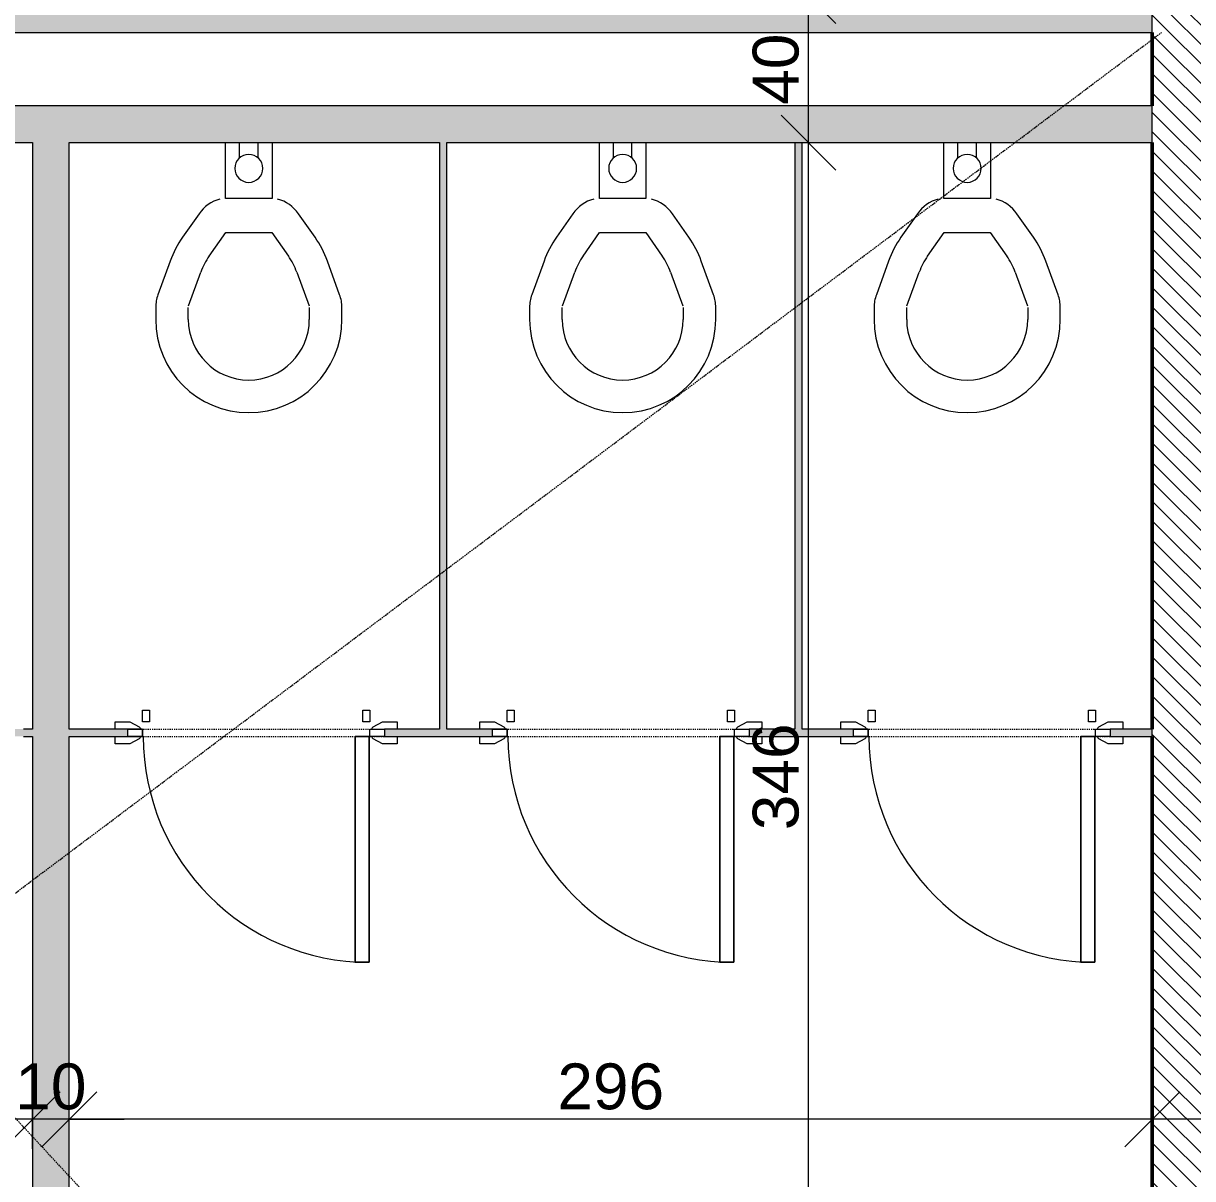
# Model space of a CAD drawing. Header units: centimetres. Extents: x -5566 to 5867, y -120 to 4683.
# Drawn here: x -4117.5 to -3798.5, y 2893.9 to 3209 of the extents above; entities that cross this region are included whole.
import ezdxf

# ---------------------------------------------------------------- set-up
doc = ezdxf.new("R2010")
doc.units = ezdxf.units.CM
doc.linetypes.add('Dash', pattern=[0.6, 0.3, -0.3])
doc.linetypes.add('Hidden_2', pattern=[0.6, 0.4, -0.2])
for name, color, linetype, lineweight in [('A-ANNO-DIMS', 211, 'Continuous', 5), ('A-DOOR', 31, 'Continuous', 13), ('A-DOOR-FRAM', 31, 'Continuous', 15), ('A-DOOR-HDLN', 31, 'Dash', 15), ('A-FLOR-OVHD', 1, 'Hidden_2', 18), ('A-WALL', 113, 'Continuous', 13), ('A-WALL-PATT', 111, 'Continuous', 20), ('I-WALL', 2, 'Continuous', 13), ('P-SANR-FIXT', 6, 'Continuous', 13)]:
    doc.layers.add(name, color=color, linetype=linetype, lineweight=lineweight)
doc.styles.add('Arial', font='arial.ttf', dxfattribs={"height": 12.5})
doc.dimstyles.new('100_200_2_5mm_Arial_cm', dxfattribs={"dimscale": 30.48, "dimtxt": 12.753242, "dimasz": 0.492126, "dimexe": 0.328084, "dimexo": 0.0625, "dimgap": 0.082021, "dimtad": 1, "dimdec": 0, "dimzin": 0, "dimdsep": 46, "dimtxsty": 'Arial', "dimblk1": 'OBLIQUE', "dimblk2": 'OBLIQUE', "dimsah": 1, "dimcen": 0.09, "dimdle": 0.328084, "dimazin": 0, "dimtfac": 1, "dimtdec": 4, "dimtix": 1, "dimtmove": 0, "dimatfit": 3, "dimfxl": 0.328084, "dimfxlon": 1, "dimtvp": 1, "dimtolj": 1, "dimtzin": 0, "dimlwd": 15, "dimlwe": 15, "dimarcsym": 2})

# ---------------------------------------------------------------- blocks, each defined once
blk = doc.blocks.new('AR_PLM_HungToilet_Handicapped _wall_ - Type 1-1220174-Level _9_00')
at = {"layer": 'P-SANR-FIXT'}
for p, q in [((60.81, 53.26), (60.81, 49.97)), ((69.7, 49.97), (69.7, 53.26)), ((102.72, 53.26), (102.72, 49.97)), ((111.61, 49.97), (111.61, 53.26)), ((73.12, 40.36), (69.78, 49.54)), ((102.64, 49.54), (99.3, 40.36)), ((61.42, 46.5), (64.76, 37.32)), ((107.66, 37.32), (111, 46.5)), ((79.93, 29.5), (75.41, 35.95)), ((97.01, 35.95), (92.5, 29.5)), ((68.13, 30.85), (72.64, 24.4)), ((92.5, 29.5), (79.93, 29.5)), ((99.78, 24.4), (104.29, 30.85)), ((79.86, 5), (79.86, 20.28)), ((79.86, 20.28), (92.56, 20.28)), ((92.56, 20.28), (92.56, 5)), ((83.67, 9.21), (83.67, 5)), ((88.75, 9.21), (88.75, 5))]:
    blk.add_line(p, q, dxfattribs=at)
for centre, radius, start, end in [((86.21, 53.26), 25.4, 90, 180), ((86.21, 53.26), 25.4, 0, 90), ((86.21, 53.26), 16.51, 90, 180), ((86.21, 53.26), 16.51, 0, 90), ((70.97, 49.97), 10.16, 180, 200), ((101.45, 49.97), 10.16, 340, 0), ((91.02, 46.87), 19.05, 200, 215), ((81.4, 46.87), 19.05, 325, 340), ((91.02, 46.87), 27.94, 200, 215), ((81.4, 46.87), 27.94, 325, 340), ((80.97, 30.23), 10.16, 215, 255), ((91.46, 30.23), 10.16, 285, 325), ((86.21, 12.05), 3.81, 0, 180), ((86.21, 12.05), 3.81, 180, 0)]:
    blk.add_arc(centre, radius, start, end, dxfattribs=at)
blk = doc.blocks.new('AR_Int_Wood_Single_Louvers - W70H210-1247912-Level _9_00')
at = {"layer": 'A-DOOR', "lineweight": 15}
for p, q in [((-31, 1), (-35, 1)), ((-31, -1), (-31, 1)), ((31, -1), (31, 1)), ((31, 1), (35, 1)), ((-35, -1), (-31, -1)), ((27, -1), (27, -62.6)), ((30.8, -1), (27, -1)), ((30.8, -62.6), (30.8, -1)), ((35, -1), (31, -1)), ((27, -62.6), (30.8, -62.6))]:
    blk.add_line(p, q, dxfattribs=at)
at = {"layer": 'A-DOOR'}
for p, q in [((27, -1), (30.8, -1)), ((27, -62.6), (27, -1)), ((30.8, -1), (30.8, -62.6)), ((30.8, -62.6), (27, -62.6))]:
    blk.add_line(p, q, dxfattribs=at)
blk.add_arc((30.8, -1), 61.6, 180, 270, dxfattribs=at)
at = {"layer": 'A-DOOR-FRAM'}
for p, q in [((-31, 6.2), (-29.1, 6.2)), ((-31, 3), (-31, 6.2)), ((-29.1, 6.2), (-29.1, 3)), ((29.1, 6.2), (31, 6.2)), ((29.1, 3), (29.1, 6.2)), ((31, 6.2), (31, 3)), ((-38.5, 3), (-34.5, 3)), ((-38.5, 1), (-38.5, 3)), ((-35, 1), (-38.5, 1)), ((-34.5, 3), (-31.9, 1.6)), ((-29.1, 3), (-31, 3)), ((31, 3), (29.1, 3)), ((31.9, 1.6), (34.5, 3)), ((34.5, 3), (38.5, 3)), ((38.5, 1), (35, 1)), ((38.5, 3), (38.5, 1)), ((-38.5, -3), (-38.5, -1)), ((-38.5, -1), (-35, -1)), ((-34.5, -3), (-38.5, -3)), ((-31.9, -1.6), (-34.5, -3)), ((34.5, -3), (31.9, -1.6)), ((38.5, -3), (34.5, -3)), ((35, -1), (38.5, -1)), ((38.5, -1), (38.5, -3))]:
    blk.add_line(p, q, dxfattribs=at)
at = {"layer": 'A-DOOR-FRAM', "lineweight": 13}
for p, q in [((-35, -1), (-35, 1)), ((-35, 1), (-31, 1)), ((-31, 1), (-31, -1)), ((31, 1), (35, 1)), ((31, -1), (31, 1)), ((35, 1), (35, -1)), ((-31, -1), (-35, -1)), ((35, -1), (31, -1))]:
    blk.add_line(p, q, dxfattribs=at)
at = {"layer": 'A-DOOR-FRAM'}
for centre, start, end in [((-32.3, 0.9), 7.125, 60.2551), ((32.3, 0.9), 119.7449, 172.875), ((-32.3, -0.9), 299.7449, 352.875), ((32.3, -0.9), 187.125, 240.2551)]:
    blk.add_arc(centre, 0.806, start, end, dxfattribs=at)
at = {"layer": 'A-DOOR-HDLN'}
for p, q in [((-35, 1), (35, 1)), ((-35, -1), (35, -1))]:
    blk.add_line(p, q, dxfattribs=at)
blk = doc.blocks.new('_Oblique')
at = {"color": 0, "linetype": 'ByBlock', "lineweight": -2}
blk.add_line((-0.5, -0.5), (0.5, 0.5), dxfattribs=at)
blk = doc.blocks.new('DIMBLOCK38-Level _9_00')
at = {"layer": 'A-ANNO-DIMS', "color": 0, "lineweight": 15, "transparency": 16777216}
for p, q in [((-3809.5, 2901.98), (-3809.5, 2920.08)), ((-2590.5, 2901.98), (-2590.5, 2920.08)), ((-2580.5, 2910.08), (-3819.5, 2910.08))]:
    blk.add_line(p, q, dxfattribs=at)
at = {"layer": 'Defpoints', "color": 0, "transparency": 16777216}
for p in [(-3809.5, 2910.08), (-3809.5, 2900.08), (-2590.5, 2900.08)]:
    blk.add_point(p, dxfattribs=at)
at = {"layer": 'A-ANNO-DIMS', "color": 0, "lineweight": 15, "transparency": 16777216, "xscale": 15, "yscale": 15, "zscale": 15, "rotation": 180}
blk.add_blockref('_Oblique', (-3809.5, 2910.08), dxfattribs=at)
at = {"layer": 'A-ANNO-DIMS', "color": 0, "lineweight": 15, "transparency": 16777216, "xscale": 15, "yscale": 15, "zscale": 15}
blk.add_blockref('_Oblique', (-2590.5, 2910.08), dxfattribs=at)
at = {"layer": 'A-ANNO-DIMS', "color": 0, "lineweight": 15, "transparency": 16777216, "insert": (-3200, 2918.96), "char_height": 12.5, "width": 46.1471, "attachment_point": 5, "style": 'Arial'}
blk.add_mtext('\\A1;1219', dxfattribs=at)
blk = doc.blocks.new('DIMBLOCK39-Level _9_00')
at = {"layer": 'A-ANNO-DIMS', "color": 0, "lineweight": 15, "transparency": 16777216}
for p, q in [((-4105, 2901.98), (-4105, 2920.08)), ((-3809.5, 2901.98), (-3809.5, 2920.08)), ((-3799.5, 2910.08), (-4115, 2910.08))]:
    blk.add_line(p, q, dxfattribs=at)
at = {"layer": 'Defpoints', "color": 0, "transparency": 16777216}
for p in [(-4105, 2910.08), (-4105, 2900.08), (-3809.5, 2900.08)]:
    blk.add_point(p, dxfattribs=at)
at = {"layer": 'A-ANNO-DIMS', "color": 0, "lineweight": 15, "transparency": 16777216, "xscale": 15, "yscale": 15, "zscale": 15, "rotation": 180}
blk.add_blockref('_Oblique', (-4105, 2910.08), dxfattribs=at)
at = {"layer": 'A-ANNO-DIMS', "color": 0, "lineweight": 15, "transparency": 16777216, "xscale": 15, "yscale": 15, "zscale": 15}
blk.add_blockref('_Oblique', (-3809.5, 2910.08), dxfattribs=at)
at = {"layer": 'A-ANNO-DIMS', "color": 0, "lineweight": 15, "transparency": 16777216, "insert": (-3957.25, 2918.96), "char_height": 12.5, "width": 34.6103, "attachment_point": 5, "style": 'Arial'}
blk.add_mtext('\\A1;296', dxfattribs=at)
blk = doc.blocks.new('DIMBLOCK40-Level _9_00')
at = {"layer": 'A-ANNO-DIMS', "color": 0, "lineweight": 15, "transparency": 16777216}
for p, q in [((-4115, 2901.98), (-4115, 2920.08)), ((-4105, 2901.98), (-4105, 2920.08)), ((-4115, 2910.08), (-4130, 2910.08)), ((-4105, 2910.08), (-4115, 2910.08)), ((-4105, 2910.08), (-4090, 2910.08))]:
    blk.add_line(p, q, dxfattribs=at)
at = {"layer": 'Defpoints', "color": 0, "transparency": 16777216}
for p in [(-4115, 2910.08), (-4115, 2900.08), (-4105, 2900.08)]:
    blk.add_point(p, dxfattribs=at)
at = {"layer": 'A-ANNO-DIMS', "color": 0, "lineweight": 15, "transparency": 16777216, "xscale": 15, "yscale": 15, "zscale": 15}
blk.add_blockref('_Oblique', (-4115, 2910.08), dxfattribs=at)
at = {"layer": 'A-ANNO-DIMS', "color": 0, "lineweight": 15, "transparency": 16777216, "xscale": 15, "yscale": 15, "zscale": 15, "rotation": 180}
blk.add_blockref('_Oblique', (-4105, 2910.08), dxfattribs=at)
at = {"layer": 'A-ANNO-DIMS', "color": 0, "lineweight": 15, "transparency": 16777216, "insert": (-4110, 2918.96), "char_height": 12.5, "width": 23.0736, "attachment_point": 5, "style": 'Arial'}
blk.add_mtext('\\A1;10', dxfattribs=at)
blk = doc.blocks.new('DIMBLOCK41-Level _9_00')
at = {"layer": 'A-ANNO-DIMS', "color": 0, "lineweight": 15, "transparency": 16777216}
for p, q in [((-4395, 2901.98), (-4395, 2920.08)), ((-4115, 2901.98), (-4115, 2920.08)), ((-4105, 2910.08), (-4405, 2910.08))]:
    blk.add_line(p, q, dxfattribs=at)
at = {"layer": 'Defpoints', "color": 0, "transparency": 16777216}
for p in [(-4395, 2910.08), (-4395, 2900.08), (-4115, 2900.08)]:
    blk.add_point(p, dxfattribs=at)
at = {"layer": 'A-ANNO-DIMS', "color": 0, "lineweight": 15, "transparency": 16777216, "xscale": 15, "yscale": 15, "zscale": 15, "rotation": 180}
blk.add_blockref('_Oblique', (-4395, 2910.08), dxfattribs=at)
at = {"layer": 'A-ANNO-DIMS', "color": 0, "lineweight": 15, "transparency": 16777216, "xscale": 15, "yscale": 15, "zscale": 15}
blk.add_blockref('_Oblique', (-4115, 2910.08), dxfattribs=at)
at = {"layer": 'A-ANNO-DIMS', "color": 0, "lineweight": 15, "transparency": 16777216, "insert": (-4255, 2918.96), "char_height": 12.5, "width": 34.6103, "attachment_point": 5, "style": 'Arial'}
blk.add_mtext('\\A1;280', dxfattribs=at)
blk = doc.blocks.new('DIMBLOCK122-Level _9_00')
at = {"layer": 'A-ANNO-DIMS', "color": 0, "lineweight": 15, "transparency": 16777216}
for p, q in [((-3903.3, 2820.49), (-3903.3, 3186.49)), ((-3911.39, 3176.49), (-3893.3, 3176.49)), ((-3911.39, 2830.49), (-3893.3, 2830.49))]:
    blk.add_line(p, q, dxfattribs=at)
at = {"layer": 'Defpoints', "color": 0, "transparency": 16777216}
for p in [(-3913.3, 3176.49), (-3903.3, 3176.49), (-3913.3, 2830.49)]:
    blk.add_point(p, dxfattribs=at)
at = {"layer": 'A-ANNO-DIMS', "color": 0, "lineweight": 15, "transparency": 16777216, "xscale": 15, "yscale": 15, "zscale": 15}
for p, rotation in [((-3903.3, 3176.49), 90), ((-3903.3, 2830.49), 270)]:
    blk.add_blockref('_Oblique', p, dxfattribs=dict(at, rotation=rotation))
at = {"layer": 'A-ANNO-DIMS', "color": 0, "lineweight": 15, "transparency": 16777216, "insert": (-3912.18, 3003.49), "char_height": 12.5, "width": 34.6103, "attachment_point": 5, "rotation": 90, "style": 'Arial'}
blk.add_mtext('\\A1;346', dxfattribs=at)
blk = doc.blocks.new('DIMBLOCK123-Level _9_00')
at = {"layer": 'A-ANNO-DIMS', "color": 0, "lineweight": 15, "transparency": 16777216}
for p, q in [((-3903.3, 3166.49), (-3903.3, 3226.49)), ((-3911.39, 3216.49), (-3893.3, 3216.49)), ((-3911.39, 3176.49), (-3893.3, 3176.49))]:
    blk.add_line(p, q, dxfattribs=at)
at = {"layer": 'Defpoints', "color": 0, "transparency": 16777216}
for p in [(-3913.3, 3216.49), (-3903.3, 3216.49), (-3913.3, 3176.49)]:
    blk.add_point(p, dxfattribs=at)
at = {"layer": 'A-ANNO-DIMS', "color": 0, "lineweight": 15, "transparency": 16777216, "xscale": 15, "yscale": 15, "zscale": 15}
for p, rotation in [((-3903.3, 3216.49), 90), ((-3903.3, 3176.49), 270)]:
    blk.add_blockref('_Oblique', p, dxfattribs=dict(at, rotation=rotation))
at = {"layer": 'A-ANNO-DIMS', "color": 0, "lineweight": 15, "transparency": 16777216, "insert": (-3912.18, 3196.49), "char_height": 12.5, "width": 23.0736, "attachment_point": 5, "rotation": 90, "style": 'Arial'}
blk.add_mtext('\\A1;40', dxfattribs=at)
blk = doc.blocks.new('DIMBLOCK124-Level _9_00')
at = {"layer": 'A-ANNO-DIMS', "color": 0, "lineweight": 15, "transparency": 16777216}
for p, q in [((-3903.3, 3206.49), (-3903.3, 3536.49)), ((-3911.39, 3526.49), (-3893.3, 3526.49)), ((-3911.39, 3216.49), (-3893.3, 3216.49))]:
    blk.add_line(p, q, dxfattribs=at)
at = {"layer": 'Defpoints', "color": 0, "transparency": 16777216}
for p in [(-3913.3, 3526.49), (-3903.3, 3526.49), (-3913.3, 3216.49)]:
    blk.add_point(p, dxfattribs=at)
at = {"layer": 'A-ANNO-DIMS', "color": 0, "lineweight": 15, "transparency": 16777216, "xscale": 15, "yscale": 15, "zscale": 15}
for p, rotation in [((-3903.3, 3526.49), 90), ((-3903.3, 3216.49), 270)]:
    blk.add_blockref('_Oblique', p, dxfattribs=dict(at, rotation=rotation))
at = {"layer": 'A-ANNO-DIMS', "color": 0, "lineweight": 15, "transparency": 16777216, "insert": (-3912.18, 3371.49), "char_height": 12.5, "width": 34.6103, "attachment_point": 5, "rotation": 90, "style": 'Arial'}
blk.add_mtext('\\A1;310', dxfattribs=at)

msp = doc.modelspace()

# ---------------------------------------------------------------- hatches: boundary and pattern name
at = {"layer": 'A-WALL-PATT', "lineweight": 13}
h = msp.add_hatch(dxfattribs=at)
h.set_pattern_fill('FP_1', color=8, angle=-90, style=0, pattern_type=2)
h.set_pattern_definition([(315, (-4985, 4190.492), (2.6516504, 2.6516504), [])])
h.paths.add_polyline_path([(-3809.5, 2573.57), (-3809.5, 2570.99), (-3787.5, 2570.99), (-3787.5, 3370.49), (-3809.5, 3370.49), (-3809.5, 2590.11)], flags=0)
for points in [[(-4395, 3216.49), (-4395, 3206.49), (-3809.5, 3206.49), (-3809.5, 3216.49), (-4294.72, 3216.49)], [(-4395, 3186.49), (-4395, 3176.49), (-3809.5, 3176.49), (-3809.5, 3186.49), (-4375.95, 3186.49)], [(-4115, 3147.12), (-4115, 2765.49), (-4105, 2765.49), (-4105, 3176.49), (-4115, 3176.49)], [(-4004, 3016.49), (-4002, 3016.49), (-4002, 3176.49), (-4004, 3176.49), (-4004, 3067.55)], [(-3907, 3016.49), (-3905, 3016.49), (-3905, 3176.49), (-3907, 3176.49), (-3907, 3067.55)]]:
    msp.add_hatch(color=256, dxfattribs=at).paths.add_polyline_path(points, flags=0)
h = msp.add_hatch(color=256, dxfattribs=at)
h.paths.add_polyline_path([(-4395, 3016.49), (-4395, 3014.49), (-4387, 3014.49), (-4387, 3016.49), (-4390.5, 3016.49)], flags=0)
h.paths.add_polyline_path([(-4317, 3014.49), (-4290.5, 3014.49), (-4290.5, 3016.49), (-4317, 3016.49)], flags=0)
h.paths.add_polyline_path([(-4220.5, 3016.49), (-4220.5, 3014.49), (-4191, 3014.49), (-4191, 3016.49), (-4217, 3016.49)], flags=0)
h.paths.add_polyline_path([(-4121, 3016.49), (-4121, 3014.49), (-4115, 3014.49), (-4115, 3016.49), (-4117.5, 3016.49)], flags=0)
h = msp.add_hatch(color=256, dxfattribs=at)
h.paths.add_polyline_path([(-4105, 3014.49), (-4089, 3014.49), (-4089, 3016.49), (-4105, 3016.49)], flags=0)
h.paths.add_polyline_path([(-4019, 3016.49), (-4019, 3014.49), (-3989.5, 3014.49), (-3989.5, 3016.49), (-4015.5, 3016.49)], flags=0)
h.paths.add_polyline_path([(-3919.5, 3016.49), (-3919.5, 3014.49), (-3891, 3014.49), (-3891, 3016.49), (-3916.73, 3016.49)], flags=0)
h.paths.add_polyline_path([(-3821, 3014.49), (-3809.5, 3014.49), (-3809.5, 3016.49), (-3821, 3016.49)], flags=0)

# ---------------------------------------------------------------- linework, layer by layer
at = {"layer": 'A-FLOR-OVHD'}
for p, q in [((-3985, 2765.49), (-4395, 3206.49)), ((-4394.51, 2765.49), (-3807, 3206.49))]:
    msp.add_line(p, q, dxfattribs=at)
at = {"layer": 'A-WALL'}
for p, q in [((-3809.5, 3206.49), (-3809.5, 3216.49)), ((-3809.5, 3176.49), (-3809.5, 3186.49)), ((-3809.5, 3014.49), (-3809.5, 3016.49))]:
    msp.add_line(p, q, dxfattribs=at)
at = {"layer": 'I-WALL', "lineweight": 20}
for p, q in [((-4395, 3206.49), (-3809.5, 3206.49)), ((-3809.5, 3186.49), (-4395, 3186.49)), ((-4206, 3176.49), (-4115, 3176.49)), ((-4115, 3176.49), (-4115, 3016.49)), ((-4105, 3176.49), (-4004, 3176.49)), ((-4105, 3016.49), (-4105, 3176.49)), ((-4004, 3176.49), (-4004, 3016.49)), ((-4002, 3176.49), (-3907, 3176.49)), ((-4002, 3016.49), (-4002, 3176.49)), ((-3907, 3176.49), (-3907, 3016.49)), ((-3905, 3176.49), (-3809.5, 3176.49)), ((-3905, 3016.49), (-3905, 3176.49)), ((-4115, 3016.49), (-4117.5, 3016.49)), ((-4092.5, 3016.49), (-4105, 3016.49)), ((-4004, 3016.49), (-4015.5, 3016.49)), ((-3993, 3016.49), (-4002, 3016.49)), ((-3907, 3016.49), (-3916, 3016.49)), ((-3894.5, 3016.49), (-3905, 3016.49)), ((-3809.5, 3016.49), (-3817.5, 3016.49)), ((-4117.5, 3014.49), (-4115, 3014.49)), ((-4115, 3014.49), (-4115, 2765.49)), ((-4105, 2765.49), (-4105, 3014.49)), ((-4105, 3014.49), (-4092.5, 3014.49)), ((-4015.5, 3014.49), (-3993, 3014.49)), ((-3916, 3014.49), (-3894.5, 3014.49)), ((-3817.5, 3014.49), (-3809.5, 3014.49))]:
    msp.add_line(p, q, dxfattribs=at)
at = {"layer": 'I-WALL', "lineweight": 50}
for p, q in [((-3809.5, 3206.49), (-3809.5, 3186.49)), ((-3809.5, 3176.49), (-3809.5, 3016.49)), ((-3809.5, 3014.49), (-3809.5, 2830.49))]:
    msp.add_line(p, q, dxfattribs=at)

# ---------------------------------------------------------------- block references
at = {"layer": 'A-DOOR'}
for p in [(-4054, 3015.49), (-3954.5, 3015.49), (-3856, 3015.49)]:
    msp.add_blockref('AR_Int_Wood_Single_Louvers - W70H210-1247912-Level _9_00', p, dxfattribs=at)
at = {"layer": 'P-SANR-FIXT', "rotation": 179.9999999999999}
for p in [(-3969.79, 3181.49), (-3867.79, 3181.49), (-3773.79, 3181.49)]:
    msp.add_blockref('AR_PLM_HungToilet_Handicapped _wall_ - Type 1-1220174-Level _9_00', p, dxfattribs=at)

# ---------------------------------------------------------------- dimensions: what is measured, and where the dimension line sits
at = {"layer": 'A-ANNO-DIMS', "lineweight": 15}
for base, p1, p2, override, picture, middle in [((-3903.3, 3526.49), (-3913.3, 3216.49), (-3913.3, 3526.49), {"dimpost": '<>', "dimfxl": 310}, 'DIMBLOCK124-Level _9_00', (-3912.18, 3371.49)), ((-3903.3, 3216.49), (-3913.3, 3176.49), (-3913.3, 3216.49), {"dimpost": '<>', "dimfxl": 40}, 'DIMBLOCK123-Level _9_00', (-3912.18, 3196.49)), ((-3903.3, 3176.49), (-3913.3, 2830.49), (-3913.3, 3176.49), {"dimpost": '<>', "dimfxl": 346}, 'DIMBLOCK122-Level _9_00', (-3912.18, 3003.49))]:
    dim = msp.add_linear_dim(base=base, p1=p1, p2=p2, angle=270, dimstyle='100_200_2_5mm_Arial_cm', override=override, dxfattribs=at)
    dim.commit()
    dim.dimension.update_dxf_attribs({"geometry": picture, "text_midpoint": middle})
for base, p1, p2, override, picture, middle in [((-4395, 2910.08), (-4115, 2900.08), (-4395, 2900.08), {"dimpost": '<>', "dimfxl": 280}, 'DIMBLOCK41-Level _9_00', (-4255, 2918.96)), ((-4115, 2910.08), (-4105, 2900.08), (-4115, 2900.08), {"dimpost": '<>', "dimfxl": 10}, 'DIMBLOCK40-Level _9_00', (-4110, 2918.96)), ((-4105, 2910.07516298), (-3809.5, 2900.07516298), (-4105, 2900.07516298), {"dimpost": '<>', "dimfxl": 295.5}, 'DIMBLOCK39-Level _9_00', (-3957.25, 2918.95732532)), ((-3809.5, 2910.08), (-2590.5, 2900.08), (-3809.5, 2900.08), {"dimpost": '<>', "dimfxl": 1219}, 'DIMBLOCK38-Level _9_00', (-3200, 2918.96))]:
    dim = msp.add_linear_dim(base=base, p1=p1, p2=p2, dimstyle='100_200_2_5mm_Arial_cm', override=override, dxfattribs=at)
    dim.commit()
    dim.dimension.update_dxf_attribs({"geometry": picture, "text_midpoint": middle})

doc.saveas('drawing.dxf')
